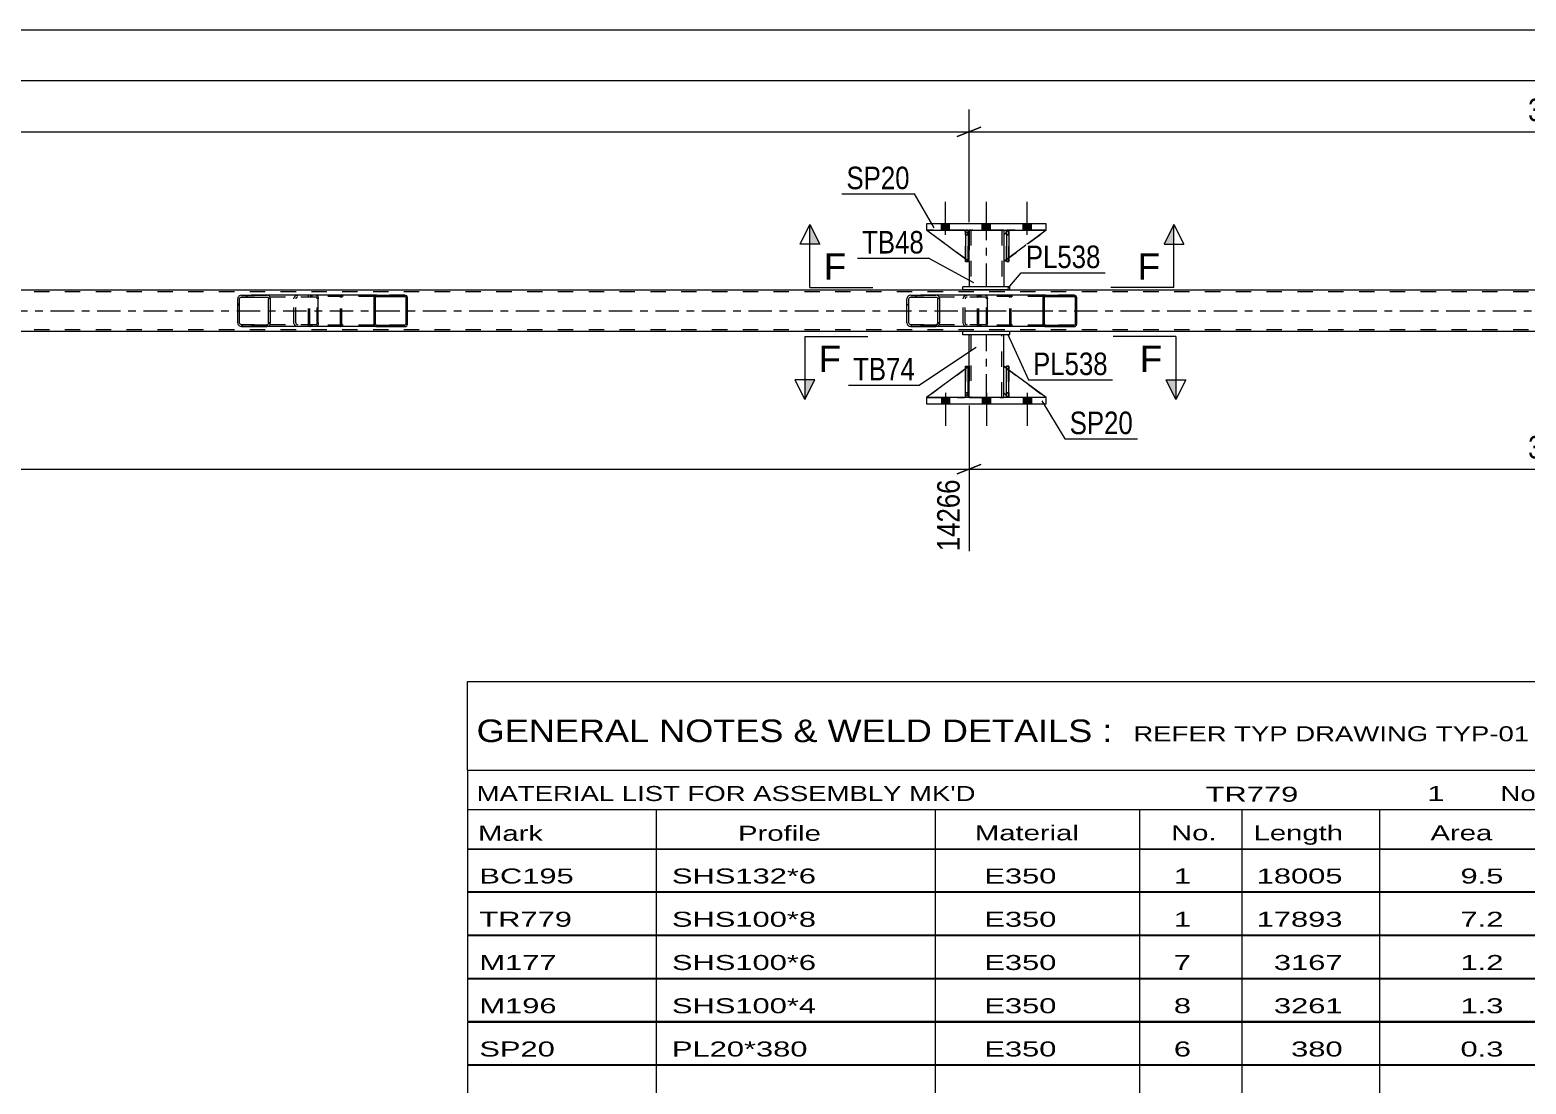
# Model space of a CAD drawing. Header units: millimetres. Extents: x -89 to 752, y -437 to 157.
# Drawn here: x 371.4 to 561.8, y -303.1 to -169 of the extents above; entities that cross this region are included whole.
import ezdxf

# ---------------------------------------------------------------- set-up
doc = ezdxf.new("R2010")
doc.units = ezdxf.units.MM
doc.linetypes.add('DXK_LINE_DOT2', pattern=[3.9198, 1.9599, -1.9599])
doc.linetypes.add('DXK_LINE_DOT3', pattern=[5.9187, 2.979, -0.9799, 0.9799, -0.9799])
doc.styles.add('Arial', font='ARIAL.TTF', dxfattribs={"height": 0.2})
doc.styles.add('Arial Narrow', font='ARIALN.TTF', dxfattribs={"height": 0.2})

# ---------------------------------------------------------------- blocks, each defined once
blk = doc.blocks.new('Part-318886155-2420 - 2159')
at = {"color": 2, "linetype": 'Continuous'}
for p, q in [((640.46, -202.08), (-28.42, -202.08)), ((490.1, -207.36), (240.7, -207.36)), ((640.46, -207.36), (496.1, -207.36))]:
    blk.add_line(p, q, dxfattribs=at)
at = {"color": 7, "linetype": 'DXK_LINE_DOT2'}
for p, q in [((640.46, -202.32), (-28.42, -202.32)), ((640.46, -207.12), (-28.42, -207.12)), ((496.1, -207.36), (490.1, -207.36))]:
    blk.add_line(p, q, dxfattribs=at)
at = {"color": 7, "linetype": 'DXK_LINE_DOT3'}
blk.add_line((-28.42, -204.72), (640.46, -204.72), dxfattribs=at)
blk = doc.blocks.new('Part-318886155-2414 - 2159')
at = {"color": 7, "linetype": 'DXK_LINE_DOT2'}
for p, q in [((495.65, -195.06), (495.65, -194.46)), ((495.65, -194.46), (495.65, -194.46)), ((495.65, -194.46), (495.65, -198.46)), ((495.97, -194.46), (495.65, -194.46)), ((495.65, -198.46), (495.65, -195.06)), ((495.65, -195.06), (495.97, -195.06)), ((495.97, -195.06), (495.97, -194.46)), ((495.97, -198.46), (495.97, -194.46)), ((495.97, -195.06), (495.97, -198.46)), ((495.65, -198.46), (495.97, -198.46))]:
    blk.add_line(p, q, dxfattribs=at)
blk = doc.blocks.new('Part-318886155-2408 - 2159')
at = {"color": 2, "linetype": 'Continuous'}
for p, q in [((496.1, -207.36), (490.1, -207.36)), ((490.1, -207.76), (490.1, -207.36)), ((496.1, -207.76), (496.1, -207.36)), ((496.1, -207.76), (490.1, -207.76))]:
    blk.add_line(p, q, dxfattribs=at)
blk = doc.blocks.new('Part-318886155-2379 - 2159')
at = {"linetype": 'Continuous'}
h = blk.add_hatch(dxfattribs=at)
h.set_pattern_fill('', scale=0.7, style=0, pattern_type=0)
h.set_pattern_definition([(45, (419.4276, -202.9189), (-1.57154, 1.57154), [])])
h.paths.add_polyline_path([(419.45, -203.04), (419.43, -202.92), (419.35, -202.82), (419.24, -202.75), (419.11, -202.72), (415.54, -202.72), (415.41, -202.75), (415.3, -202.82), (415.22, -202.92), (415.2, -203.04), (415.2, -206.4), (415.22, -206.52), (415.3, -206.63), (415.41, -206.7), (415.54, -206.72), (419.11, -206.72), (419.24, -206.7), (419.35, -206.63), (419.43, -206.52), (419.45, -206.4)])
h.paths.add_polyline_path([(419.27, -206.46), (419.23, -206.51), (419.18, -206.55), (419.11, -206.56), (415.54, -206.56), (415.47, -206.55), (415.42, -206.51), (415.38, -206.46), (415.37, -206.4), (415.37, -203.04), (415.38, -202.98), (415.42, -202.93), (415.47, -202.89), (415.54, -202.88), (419.11, -202.88), (419.18, -202.89), (419.23, -202.93), (419.27, -202.98), (419.28, -203.04), (419.28, -206.4)])
at = {"color": 7, "linetype": 'DXK_LINE_DOT2'}
for p, q in [((406.85, -203.04), (406.87, -202.92)), ((406.85, -206.4), (406.85, -203.04)), ((407.03, -202.98), (407.02, -203.04)), ((407.02, -206.4), (407.02, -203.04)), ((407.07, -202.93), (407.03, -202.98)), ((407.06, -202.75), (407.19, -202.72)), ((407.12, -202.89), (407.07, -202.93)), ((407.19, -202.88), (407.12, -202.89)), ((407.84, -202.72), (407.19, -202.72)), ((419.11, -202.88), (407.19, -202.88)), ((410.76, -202.72), (410.89, -202.75)), ((410.83, -202.89), (410.76, -202.88)), ((410.88, -202.93), (410.83, -202.89)), ((410.92, -202.98), (410.88, -202.93)), ((410.93, -203.04), (410.92, -202.98)), ((410.93, -206.4), (410.93, -203.04)), ((411.08, -202.92), (411.1, -203.04)), ((411.1, -206.4), (411.1, -203.04)), ((419.11, -202.72), (415.54, -202.72)), ((406.87, -206.52), (406.85, -206.4)), ((407.02, -206.4), (407.03, -206.46)), ((407.03, -206.46), (407.07, -206.51)), ((407.19, -206.72), (407.06, -206.7)), ((407.07, -206.51), (407.12, -206.55)), ((407.12, -206.55), (407.19, -206.56)), ((419.11, -206.56), (407.19, -206.56)), ((407.84, -206.72), (407.19, -206.72)), ((410.76, -206.56), (410.83, -206.55)), ((410.89, -206.7), (410.76, -206.72)), ((410.83, -206.55), (410.88, -206.51)), ((410.88, -206.51), (410.92, -206.46)), ((410.92, -206.46), (410.93, -206.4)), ((411.1, -206.4), (411.08, -206.52)), ((415.54, -206.72), (419.11, -206.72))]:
    blk.add_line(p, q, dxfattribs=at)
at = {"color": 2, "linetype": 'Continuous'}
for p, q in [((415.54, -202.72), (407.84, -202.72)), ((415.22, -202.92), (415.2, -203.04)), ((415.2, -206.4), (415.2, -203.04)), ((415.37, -203.04), (415.38, -202.98)), ((415.37, -206.4), (415.37, -203.04)), ((415.38, -202.98), (415.42, -202.93)), ((415.54, -202.72), (415.41, -202.75)), ((415.42, -202.93), (415.47, -202.89)), ((415.47, -202.89), (415.54, -202.88)), ((415.54, -202.72), (419.11, -202.72)), ((415.54, -202.88), (419.11, -202.88)), ((419.24, -202.75), (419.11, -202.72)), ((419.11, -202.88), (419.18, -202.89)), ((419.18, -202.89), (419.23, -202.93)), ((419.23, -202.93), (419.27, -202.98)), ((419.27, -202.98), (419.28, -203.04)), ((419.28, -206.4), (419.28, -203.04)), ((419.45, -203.04), (419.43, -202.92)), ((419.45, -206.4), (419.45, -203.04)), ((415.54, -206.72), (407.84, -206.72)), ((415.2, -206.4), (415.22, -206.52)), ((415.38, -206.46), (415.37, -206.4)), ((415.42, -206.51), (415.38, -206.46)), ((415.41, -206.7), (415.54, -206.72)), ((415.47, -206.55), (415.42, -206.51)), ((415.54, -206.56), (415.47, -206.55)), ((415.54, -206.56), (419.11, -206.56)), ((415.54, -206.72), (419.11, -206.72)), ((419.18, -206.55), (419.11, -206.56)), ((419.11, -206.72), (419.24, -206.7)), ((419.23, -206.51), (419.18, -206.55)), ((419.27, -206.46), (419.23, -206.51)), ((419.28, -206.4), (419.27, -206.46)), ((419.43, -206.52), (419.45, -206.4))]:
    blk.add_line(p, q, dxfattribs=at)
at = {"color": 7, "linetype": 'DXK_LINE_DOT2'}
for centre, start, end in [((410.78, -203.06), 24.32, 69.2417), ((407.17, -206.39), 204.32, 249.2417), ((410.78, -206.39), 290.7583, 335.68)]:
    blk.add_arc(centre, 0.331, start, end, dxfattribs=at)
at = {"color": 2, "linetype": 'Continuous'}
for centre, start, end in [((415.52, -203.06), 110.7583, 155.68), ((419.13, -203.06), 24.32, 69.2417), ((415.52, -206.39), 204.32, 249.2417), ((419.13, -206.39), 290.7583, 335.68)]:
    blk.add_arc(centre, 0.331, start, end, dxfattribs=at)
blk = doc.blocks.new('Part-318886155-2345 - 2159')
at = {"color": 2, "linetype": 'Continuous'}
for p, q in [((490.9, -194.46), (490.9, -195.06)), ((495.3, -194.46), (495.3, -195.06)), ((490.9, -198.46), (490.9, -201.66)), ((495.3, -198.46), (495.3, -201.66))]:
    blk.add_line(p, q, dxfattribs=at)
at = {"color": 7, "linetype": 'DXK_LINE_DOT2'}
for p, q in [((495.3, -194.46), (490.9, -194.46)), ((490.9, -195.06), (490.9, -198.46)), ((491.14, -194.46), (491.14, -201.66)), ((495.06, -194.46), (495.06, -201.66)), ((495.3, -195.06), (495.3, -198.46)), ((495.3, -201.66), (490.9, -201.66))]:
    blk.add_line(p, q, dxfattribs=at)
at = {"color": 7, "linetype": 'DXK_LINE_DOT3'}
blk.add_line((493.1, -201.66), (493.1, -194.46), dxfattribs=at)
blk = doc.blocks.new('Part-318886155-2377 - 2159')
at = {"linetype": 'Continuous'}
h = blk.add_hatch(dxfattribs=at)
h.set_pattern_fill('', scale=0.7, style=0, pattern_type=0)
h.set_pattern_definition([(45, (504.5618, -202.9189), (-1.57154, 1.57154), [])])
h.paths.add_polyline_path([(504.59, -203.04), (504.56, -202.92), (504.49, -202.82), (504.38, -202.75), (504.25, -202.72), (500.67, -202.72), (500.54, -202.75), (500.43, -202.82), (500.36, -202.92), (500.33, -203.04), (500.33, -206.4), (500.36, -206.52), (500.43, -206.63), (500.54, -206.7), (500.67, -206.72), (504.25, -206.72), (504.38, -206.7), (504.49, -206.63), (504.56, -206.52), (504.59, -206.4)])
h.paths.add_polyline_path([(504.4, -206.46), (504.37, -206.51), (504.31, -206.55), (504.25, -206.56), (500.67, -206.56), (500.61, -206.55), (500.55, -206.51), (500.51, -206.46), (500.5, -206.4), (500.5, -203.04), (500.51, -202.98), (500.55, -202.93), (500.61, -202.89), (500.67, -202.88), (504.25, -202.88), (504.31, -202.89), (504.37, -202.93), (504.4, -202.98), (504.42, -203.04), (504.42, -206.4)])
at = {"color": 7, "linetype": 'DXK_LINE_DOT2'}
for p, q in [((491.98, -203.04), (492.01, -202.92)), ((491.98, -206.4), (491.98, -203.04)), ((492.16, -202.98), (492.15, -203.04)), ((492.15, -206.4), (492.15, -203.04)), ((492.2, -202.93), (492.16, -202.98)), ((492.19, -202.75), (492.32, -202.72)), ((492.26, -202.89), (492.2, -202.93)), ((492.32, -202.88), (492.26, -202.89)), ((492.97, -202.72), (492.32, -202.72)), ((504.25, -202.88), (492.32, -202.88)), ((495.9, -202.72), (496.03, -202.75)), ((495.96, -202.89), (495.9, -202.88)), ((496.02, -202.93), (495.96, -202.89)), ((496.06, -202.98), (496.02, -202.93)), ((496.07, -203.04), (496.06, -202.98)), ((496.07, -206.4), (496.07, -203.04)), ((496.21, -202.92), (496.24, -203.04)), ((496.24, -206.4), (496.24, -203.04)), ((504.25, -202.72), (500.67, -202.72)), ((492.01, -206.52), (491.98, -206.4)), ((492.15, -206.4), (492.16, -206.46)), ((492.16, -206.46), (492.2, -206.51)), ((492.32, -206.72), (492.19, -206.7)), ((492.2, -206.51), (492.26, -206.55)), ((492.26, -206.55), (492.32, -206.56)), ((504.25, -206.56), (492.32, -206.56)), ((492.97, -206.72), (492.32, -206.72)), ((495.9, -206.56), (495.96, -206.55)), ((496.03, -206.7), (495.9, -206.72)), ((495.96, -206.55), (496.02, -206.51)), ((496.02, -206.51), (496.06, -206.46)), ((496.06, -206.46), (496.07, -206.4)), ((496.24, -206.4), (496.21, -206.52)), ((504.25, -206.72), (500.67, -206.72))]:
    blk.add_line(p, q, dxfattribs=at)
at = {"color": 2, "linetype": 'Continuous'}
for p, q in [((500.67, -202.72), (492.97, -202.72)), ((500.36, -202.92), (500.33, -203.04)), ((500.33, -206.4), (500.33, -203.04)), ((500.5, -203.04), (500.51, -202.98)), ((500.5, -206.4), (500.5, -203.04)), ((500.51, -202.98), (500.55, -202.93)), ((500.67, -202.72), (500.54, -202.75)), ((500.55, -202.93), (500.61, -202.89)), ((500.61, -202.89), (500.67, -202.88)), ((500.67, -202.72), (504.25, -202.72)), ((500.67, -202.88), (504.25, -202.88)), ((504.38, -202.75), (504.25, -202.72)), ((504.25, -202.88), (504.31, -202.89)), ((504.31, -202.89), (504.37, -202.93)), ((504.37, -202.93), (504.4, -202.98)), ((504.4, -202.98), (504.42, -203.04)), ((504.42, -206.4), (504.42, -203.04)), ((504.59, -203.04), (504.56, -202.92)), ((504.59, -206.4), (504.59, -203.04)), ((500.67, -206.72), (492.97, -206.72)), ((500.33, -206.4), (500.36, -206.52)), ((500.51, -206.46), (500.5, -206.4)), ((500.55, -206.51), (500.51, -206.46)), ((500.54, -206.7), (500.67, -206.72)), ((500.61, -206.55), (500.55, -206.51)), ((500.67, -206.56), (500.61, -206.55)), ((500.67, -206.56), (504.25, -206.56)), ((500.67, -206.72), (504.25, -206.72)), ((504.31, -206.55), (504.25, -206.56)), ((504.25, -206.72), (504.38, -206.7)), ((504.37, -206.51), (504.31, -206.55)), ((504.4, -206.46), (504.37, -206.51)), ((504.42, -206.4), (504.4, -206.46)), ((504.56, -206.52), (504.59, -206.4))]:
    blk.add_line(p, q, dxfattribs=at)
at = {"color": 7, "linetype": 'DXK_LINE_DOT3'}
blk.add_line((490.69, -204.72), (502.46, -204.72), dxfattribs=at)
at = {"color": 7, "linetype": 'DXK_LINE_DOT2'}
for centre, start, end in [((492.31, -203.06), 110.7583, 155.68), ((495.91, -203.06), 24.32, 69.2417), ((492.31, -206.39), 204.32, 249.2417), ((495.91, -206.39), 290.7583, 335.68)]:
    blk.add_arc(centre, 0.331, start, end, dxfattribs=at)
at = {"color": 2, "linetype": 'Continuous'}
for centre, start, end in [((500.66, -203.06), 110.7583, 155.68), ((504.26, -203.06), 24.32, 69.2417), ((500.66, -206.39), 204.32, 249.2417), ((504.26, -206.39), 290.7583, 335.68)]:
    blk.add_arc(centre, 0.331, start, end, dxfattribs=at)
blk = doc.blocks.new('Part-318886155-2378 - 2159')
at = {"linetype": 'Continuous'}
h = blk.add_hatch(dxfattribs=at)
h.set_pattern_fill('', scale=0.7, style=0, pattern_type=0)
h.set_pattern_definition([(45, (487.1377, -203.0176), (-1.57154, 1.57154), [])])
h.paths.add_polyline_path([(487.18, -203.2), (487.14, -203.02), (487.03, -202.86), (486.87, -202.76), (486.67, -202.72), (483.49, -202.72), (483.3, -202.76), (483.13, -202.86), (483.02, -203.02), (482.99, -203.2), (482.99, -206.24), (483.02, -206.43), (483.13, -206.58), (483.3, -206.68), (483.49, -206.72), (486.67, -206.72), (486.87, -206.68), (487.03, -206.58), (487.14, -206.43), (487.18, -206.24)])
h.paths.add_polyline_path([(486.91, -206.33), (486.85, -206.41), (486.77, -206.46), (486.67, -206.48), (483.49, -206.48), (483.39, -206.46), (483.31, -206.41), (483.26, -206.33), (483.24, -206.24), (483.24, -203.2), (483.26, -203.11), (483.31, -203.03), (483.39, -202.98), (483.49, -202.96), (486.67, -202.96), (486.77, -202.98), (486.85, -203.03), (486.91, -203.11), (486.92, -203.2), (486.92, -206.24)])
at = {"color": 2, "linetype": 'Continuous'}
for p, q in [((483.02, -203.02), (482.99, -203.2)), ((482.99, -206.24), (482.99, -203.2)), ((483.24, -203.2), (483.26, -203.11)), ((483.24, -206.24), (483.24, -203.2)), ((483.26, -203.11), (483.31, -203.03)), ((483.49, -202.72), (483.3, -202.76)), ((483.31, -203.03), (483.39, -202.98)), ((483.39, -202.98), (483.49, -202.96)), ((483.49, -202.72), (486.67, -202.72)), ((483.49, -202.96), (486.67, -202.96)), ((492.97, -202.72), (486.67, -202.72)), ((486.87, -202.76), (486.67, -202.72)), ((486.67, -202.96), (486.77, -202.98)), ((486.77, -202.98), (486.85, -203.03)), ((486.85, -203.03), (486.91, -203.11)), ((486.91, -203.11), (486.92, -203.2)), ((486.92, -206.24), (486.92, -203.2)), ((487.18, -203.2), (487.14, -203.02)), ((487.18, -206.24), (487.18, -203.2)), ((492.97, -202.72), (493.08, -202.76)), ((493.08, -202.76), (493.17, -202.86)), ((493.17, -202.86), (493.22, -203.02)), ((493.22, -203.02), (493.24, -203.2)), ((493.24, -206.24), (493.24, -203.2)), ((482.99, -206.24), (483.02, -206.43)), ((483.26, -206.33), (483.24, -206.24)), ((483.31, -206.41), (483.26, -206.33)), ((483.3, -206.68), (483.49, -206.72)), ((483.39, -206.46), (483.31, -206.41)), ((483.49, -206.48), (483.39, -206.46)), ((483.49, -206.48), (486.67, -206.48)), ((483.49, -206.72), (486.67, -206.72)), ((486.77, -206.46), (486.67, -206.48)), ((486.67, -206.72), (486.87, -206.68)), ((492.97, -206.72), (486.67, -206.72)), ((486.85, -206.41), (486.77, -206.46)), ((486.91, -206.33), (486.85, -206.41)), ((486.92, -206.24), (486.91, -206.33)), ((487.14, -206.43), (487.18, -206.24)), ((493.08, -206.68), (492.97, -206.72)), ((493.17, -206.58), (493.08, -206.68)), ((493.22, -206.43), (493.17, -206.58)), ((493.24, -206.24), (493.22, -206.43))]:
    blk.add_line(p, q, dxfattribs=at)
at = {"color": 7, "linetype": 'DXK_LINE_DOT2'}
for p, q in [((486.67, -202.72), (483.49, -202.72)), ((492.97, -202.96), (483.49, -202.96)), ((490.14, -203.2), (490.17, -203.02)), ((490.14, -206.24), (490.14, -203.2)), ((490.41, -203.11), (490.39, -203.2)), ((490.39, -206.24), (490.39, -203.2)), ((490.46, -203.03), (490.41, -203.11)), ((490.45, -202.76), (490.64, -202.72)), ((490.54, -202.98), (490.46, -203.03)), ((490.64, -202.96), (490.54, -202.98)), ((491.98, -202.96), (491.98, -202.72)), ((493.03, -202.98), (492.97, -202.96)), ((493.07, -203.03), (493.03, -202.98)), ((493.1, -203.11), (493.07, -203.03)), ((493.11, -203.2), (493.1, -203.11)), ((493.11, -206.24), (493.11, -203.2)), ((492.97, -206.48), (483.49, -206.48)), ((486.67, -206.72), (483.49, -206.72)), ((490.17, -206.43), (490.14, -206.24)), ((490.39, -206.24), (490.41, -206.33)), ((490.41, -206.33), (490.46, -206.41)), ((490.64, -206.72), (490.45, -206.68)), ((490.46, -206.41), (490.48, -206.43)), ((490.48, -206.43), (490.54, -206.46)), ((490.54, -206.46), (490.64, -206.48)), ((491.98, -206.72), (491.98, -206.48)), ((492.97, -206.48), (493.03, -206.46)), ((493.03, -206.46), (493.07, -206.41)), ((493.07, -206.41), (493.1, -206.33)), ((493.1, -206.33), (493.11, -206.24))]:
    blk.add_line(p, q, dxfattribs=at)
at = {"color": 2, "linetype": 'Continuous'}
for centre, start, end in [((483.47, -203.22), 111.1941, 156.1506), ((486.69, -203.22), 23.8494, 68.8059), ((483.47, -206.23), 203.8494, 248.8059), ((486.69, -206.23), 291.1941, 336.1506)]:
    blk.add_arc(centre, 0.492, start, end, dxfattribs=at)
at = {"color": 7, "linetype": 'DXK_LINE_DOT2'}
for centre, start, end in [((490.62, -203.22), 111.1941, 156.1506), ((490.62, -206.23), 203.8494, 248.8059)]:
    blk.add_arc(centre, 0.492, start, end, dxfattribs=at)
blk = doc.blocks.new('Part-318886155-2398 - 2159')
at = {"color": 2, "linetype": 'Continuous'}
for p, q in [((495.3, -215.16), (495.3, -211.76)), ((495.65, -212.02), (495.3, -211.76)), ((500.7, -215.76), (495.97, -212.26)), ((495.65, -215.52), (495.3, -215.16))]:
    blk.add_line(p, q, dxfattribs=at)
at = {"color": 7, "linetype": 'DXK_LINE_DOT2'}
for p, q in [((495.97, -212.26), (495.65, -212.02)), ((495.9, -215.76), (495.65, -215.52)), ((500.7, -215.76), (495.9, -215.76)), ((500.7, -215.76), (500.7, -215.76)), ((500.7, -215.76), (500.7, -215.76))]:
    blk.add_line(p, q, dxfattribs=at)
blk = doc.blocks.new('Part-318886155-2403 - 2159')
at = {"color": 2, "linetype": 'Continuous'}
for p, q in [((496.1, -201.66), (490.1, -201.66)), ((490.1, -202.06), (490.1, -201.66)), ((496.1, -202.06), (496.1, -201.66)), ((496.1, -202.06), (490.1, -202.06))]:
    blk.add_line(p, q, dxfattribs=at)
blk = doc.blocks.new('Part-318886155-2413 - 2159')
at = {"color": 2, "linetype": 'Continuous'}
for p, q in [((490.9, -211.76), (490.9, -207.76)), ((495.3, -211.76), (495.3, -207.76)), ((490.9, -215.76), (490.9, -215.16)), ((495.3, -215.76), (495.3, -215.16))]:
    blk.add_line(p, q, dxfattribs=at)
at = {"color": 7, "linetype": 'DXK_LINE_DOT2'}
for p, q in [((495.3, -207.76), (490.9, -207.76)), ((491.14, -207.76), (491.14, -215.76)), ((495.06, -215.76), (495.06, -207.76)), ((490.9, -215.16), (490.9, -211.76)), ((495.3, -215.16), (495.3, -211.76)), ((490.9, -215.76), (495.3, -215.76))]:
    blk.add_line(p, q, dxfattribs=at)
at = {"color": 7, "linetype": 'DXK_LINE_DOT3'}
blk.add_line((493.1, -215.76), (493.1, -207.76), dxfattribs=at)
blk = doc.blocks.new('Part-318886155-2415 - 2159')
at = {"color": 7, "linetype": 'DXK_LINE_DOT2'}
for p, q in [((490.45, -195.06), (490.45, -194.46)), ((490.45, -194.46), (490.45, -194.46)), ((490.45, -194.46), (490.45, -198.46)), ((490.77, -194.46), (490.45, -194.46)), ((490.45, -198.46), (490.45, -195.06)), ((490.45, -195.06), (490.77, -195.06)), ((490.77, -195.06), (490.77, -194.46)), ((490.77, -198.46), (490.77, -194.46)), ((490.77, -195.06), (490.77, -198.46)), ((490.45, -198.46), (490.77, -198.46))]:
    blk.add_line(p, q, dxfattribs=at)
blk = doc.blocks.new('Part-318886155-2421 - 2159')
at = {"color": 7, "linetype": 'DXK_LINE_DOT2'}
for p, q in [((490.45, -211.76), (490.77, -211.76)), ((490.45, -215.16), (490.45, -211.76)), ((490.45, -211.76), (490.45, -215.76)), ((490.77, -211.76), (490.77, -215.16)), ((490.77, -215.76), (490.77, -211.86)), ((490.77, -215.16), (490.45, -215.16)), ((490.45, -215.76), (490.45, -215.16)), ((490.77, -215.76), (490.45, -215.76)), ((490.77, -215.16), (490.77, -215.76)), ((490.77, -215.76), (490.77, -215.76))]:
    blk.add_line(p, q, dxfattribs=at)
blk = doc.blocks.new('Part-318886155-2422 - 2159')
at = {"color": 2, "linetype": 'Continuous'}
for p, q in [((495.65, -215.76), (495.65, -211.76)), ((495.65, -211.76), (495.97, -211.76)), ((495.97, -215.76), (495.97, -211.76)), ((495.65, -215.76), (495.65, -215.76)), ((495.97, -215.76), (495.65, -215.76))]:
    blk.add_line(p, q, dxfattribs=at)
at = {"color": 7, "linetype": 'DXK_LINE_DOT2'}
for p, q in [((495.65, -211.76), (495.65, -215.16)), ((495.97, -215.16), (495.97, -211.76)), ((495.65, -215.16), (495.65, -215.76)), ((495.65, -215.16), (495.97, -215.16)), ((495.97, -215.76), (495.97, -215.16)), ((495.97, -215.76), (495.97, -215.76))]:
    blk.add_line(p, q, dxfattribs=at)
blk = doc.blocks.new('Part-318886155-2423 - 2159')
at = {"color": 2, "linetype": 'Continuous'}
for p, q in [((490.45, -215.76), (490.45, -211.76)), ((490.45, -211.76), (490.77, -211.76)), ((490.77, -215.76), (490.77, -211.76)), ((490.45, -215.76), (490.45, -215.76)), ((490.77, -215.76), (490.45, -215.76))]:
    blk.add_line(p, q, dxfattribs=at)
at = {"color": 7, "linetype": 'DXK_LINE_DOT2'}
for p, q in [((490.45, -211.76), (490.45, -215.16)), ((490.77, -215.16), (490.77, -211.76)), ((490.45, -215.16), (490.45, -215.76)), ((490.45, -215.16), (490.77, -215.16)), ((490.77, -215.76), (490.77, -215.16)), ((490.77, -215.76), (490.77, -215.76))]:
    blk.add_line(p, q, dxfattribs=at)
blk = doc.blocks.new('Part-318886155-2426 - 2159')
at = {"color": 2, "linetype": 'Continuous'}
for p, q in [((490.45, -212.09), (485.5, -215.76)), ((490.9, -211.76), (490.77, -211.85)), ((490.9, -215.16), (490.9, -211.76)), ((490.45, -215.61), (490.3, -215.76)), ((490.9, -215.16), (490.77, -215.29)), ((490.9, -215.16), (490.9, -215.16))]:
    blk.add_line(p, q, dxfattribs=at)
at = {"color": 7, "linetype": 'DXK_LINE_DOT2'}
for p, q in [((490.77, -211.85), (490.45, -212.09)), ((490.9, -215.16), (490.9, -211.76)), ((485.5, -215.76), (490.3, -215.76)), ((490.9, -215.16), (490.3, -215.76)), ((490.77, -215.29), (490.45, -215.61))]:
    blk.add_line(p, q, dxfattribs=at)
blk = doc.blocks.new('Part-318886155-2429 - 2159')
at = {"color": 7, "linetype": 'DXK_LINE_DOT2'}
for p, q in [((490.9, -211.76), (485.5, -215.76)), ((490.9, -215.16), (490.9, -211.76)), ((490.9, -211.76), (490.9, -215.16)), ((485.5, -215.76), (490.3, -215.76)), ((490.3, -215.76), (490.9, -215.16)), ((490.9, -215.16), (490.3, -215.76)), ((490.9, -215.16), (490.9, -215.16))]:
    blk.add_line(p, q, dxfattribs=at)
blk = doc.blocks.new('Part-318886155-2430 - 2159')
at = {"color": 7, "linetype": 'DXK_LINE_DOT2'}
for p, q in [((495.97, -211.76), (495.65, -211.76)), ((495.65, -215.16), (495.65, -211.76)), ((495.65, -211.76), (495.65, -215.76)), ((495.97, -211.76), (495.97, -215.16)), ((495.97, -215.76), (495.97, -211.76)), ((495.97, -215.16), (495.65, -215.16)), ((495.65, -215.76), (495.65, -215.16)), ((495.97, -215.76), (495.65, -215.76)), ((495.97, -215.16), (495.97, -215.76)), ((495.97, -215.76), (495.97, -215.76))]:
    blk.add_line(p, q, dxfattribs=at)
blk = doc.blocks.new('Part-318886155-2462 - 2159')
at = {"color": 2, "linetype": 'Continuous'}
for p, q in [((495.97, -194.46), (495.65, -194.46)), ((495.65, -194.46), (495.65, -198.46)), ((495.97, -194.46), (495.97, -194.46)), ((495.97, -194.46), (495.97, -198.46)), ((495.97, -198.46), (495.65, -198.46))]:
    blk.add_line(p, q, dxfattribs=at)
at = {"color": 7, "linetype": 'DXK_LINE_DOT2'}
for p, q in [((495.65, -195.06), (495.65, -194.46)), ((495.97, -195.06), (495.65, -195.06)), ((495.65, -195.06), (495.65, -198.46)), ((495.97, -195.06), (495.97, -194.46)), ((495.97, -194.46), (495.97, -194.46)), ((495.97, -198.46), (495.97, -195.06))]:
    blk.add_line(p, q, dxfattribs=at)
blk = doc.blocks.new('Part-318886155-2463 - 2159')
at = {"color": 2, "linetype": 'Continuous'}
for p, q in [((490.77, -194.46), (490.45, -194.46)), ((490.45, -194.46), (490.45, -198.46)), ((490.77, -194.46), (490.77, -194.46)), ((490.77, -194.46), (490.77, -198.46)), ((490.77, -198.46), (490.45, -198.46))]:
    blk.add_line(p, q, dxfattribs=at)
at = {"color": 7, "linetype": 'DXK_LINE_DOT2'}
for p, q in [((490.45, -195.06), (490.45, -194.46)), ((490.77, -195.06), (490.45, -195.06)), ((490.45, -195.06), (490.45, -198.46)), ((490.77, -195.06), (490.77, -194.46)), ((490.77, -194.46), (490.77, -194.46)), ((490.77, -198.46), (490.77, -195.06))]:
    blk.add_line(p, q, dxfattribs=at)
blk = doc.blocks.new('Part-318886155-2466 - 2159')
at = {"color": 2, "linetype": 'Continuous'}
for p, q in [((490.45, -198.13), (485.5, -194.46)), ((490.45, -194.61), (490.3, -194.46)), ((490.9, -195.06), (490.77, -194.93)), ((490.9, -195.06), (490.9, -195.06)), ((490.9, -198.46), (490.9, -195.06)), ((490.77, -198.37), (490.9, -198.46)), ((490.9, -198.46), (490.9, -198.46))]:
    blk.add_line(p, q, dxfattribs=at)
at = {"color": 7, "linetype": 'DXK_LINE_DOT2'}
for p, q in [((490.3, -194.46), (485.5, -194.46)), ((490.3, -194.46), (490.9, -195.06)), ((490.77, -194.93), (490.45, -194.61)), ((490.9, -195.06), (490.9, -198.46)), ((490.77, -198.37), (490.45, -198.13))]:
    blk.add_line(p, q, dxfattribs=at)
blk = doc.blocks.new('Part-318886155-2469 - 2159')
at = {"color": 7, "linetype": 'DXK_LINE_DOT2'}
for p, q in [((490.9, -198.46), (485.5, -194.46)), ((485.5, -194.46), (490.3, -194.46)), ((490.3, -194.46), (490.9, -195.06)), ((490.9, -195.06), (490.3, -194.46)), ((490.9, -195.06), (490.9, -198.46)), ((490.9, -195.06), (490.9, -195.06)), ((490.9, -195.06), (490.9, -198.46))]:
    blk.add_line(p, q, dxfattribs=at)
blk = doc.blocks.new('Part-318886155-2472 - 2159')
at = {"color": 2, "linetype": 'Continuous'}
for p, q in [((495.65, -194.71), (495.3, -195.06)), ((495.3, -195.06), (495.3, -198.46)), ((500.7, -194.46), (495.97, -197.96)), ((495.65, -198.2), (495.3, -198.46))]:
    blk.add_line(p, q, dxfattribs=at)
at = {"color": 7, "linetype": 'DXK_LINE_DOT2'}
for p, q in [((495.9, -194.46), (495.65, -194.71)), ((500.7, -194.46), (495.9, -194.46)), ((495.97, -197.96), (495.65, -198.2))]:
    blk.add_line(p, q, dxfattribs=at)
blk = doc.blocks.new('Part-318886155-2475 - 2159')
at = {"color": 7, "linetype": 'DXK_LINE_DOT2'}
for p, q in [((495.9, -194.46), (495.3, -195.06)), ((495.3, -198.46), (500.7, -194.46)), ((495.3, -195.06), (495.3, -198.46)), ((500.7, -194.46), (495.9, -194.46))]:
    blk.add_line(p, q, dxfattribs=at)
blk = doc.blocks.new('Bolt-318886155-2505 - 2159')
at = {"linetype": 'Continuous'}
for points in [[(488.42, -215.76), (487.38, -215.76), (487.38, -216.56), (488.42, -216.56)], [(488.42, -215.76), (487.38, -215.76), (487.38, -216.56), (488.42, -216.56)], [(488.42, -215.76), (487.38, -215.76), (487.38, -216.56), (488.42, -216.56)], [(493.62, -215.76), (492.58, -215.76), (492.58, -216.56), (493.62, -216.56)], [(493.62, -215.76), (492.58, -215.76), (492.58, -216.56), (493.62, -216.56)], [(498.82, -215.76), (497.78, -215.76), (497.78, -216.56), (498.82, -216.56)], [(498.82, -215.76), (497.78, -215.76), (497.78, -216.56), (498.82, -216.56)], [(498.82, -215.76), (497.78, -215.76), (497.78, -216.56), (498.82, -216.56)]]:
    blk.add_hatch(color=1, dxfattribs=at).paths.add_polyline_path(points)
at = {"color": 1, "linetype": 'Continuous'}
for p, q in [((487.38, -215.76), (487.38, -216.56)), ((487.38, -215.76), (487.38, -216.56)), ((487.38, -215.76), (487.38, -216.56)), ((487.9, -215.16), (487.9, -219.36)), ((487.9, -215.16), (487.9, -219.36)), ((487.9, -215.16), (487.9, -219.36)), ((488.42, -215.76), (488.42, -216.56)), ((488.42, -215.76), (488.42, -216.56)), ((488.42, -215.76), (488.42, -216.56)), ((492.58, -215.76), (492.58, -216.56)), ((492.58, -215.76), (492.58, -216.56)), ((493.1, -215.16), (493.1, -219.36)), ((493.1, -215.16), (493.1, -219.36)), ((493.62, -215.76), (493.62, -216.56)), ((493.62, -215.76), (493.62, -216.56)), ((497.78, -215.76), (497.78, -216.56)), ((497.78, -215.76), (497.78, -216.56)), ((497.78, -215.76), (497.78, -216.56)), ((498.3, -215.16), (498.3, -219.36)), ((498.3, -215.16), (498.3, -219.36)), ((498.3, -215.16), (498.3, -219.36)), ((498.82, -215.76), (498.82, -216.56)), ((498.82, -215.76), (498.82, -216.56)), ((498.82, -215.76), (498.82, -216.56))]:
    blk.add_line(p, q, dxfattribs=at)
blk = doc.blocks.new('Bolt-318886155-2506 - 2159')
at = {"linetype": 'Continuous'}
for points in [[(487.38, -194.46), (488.42, -194.46), (488.42, -193.66), (487.38, -193.66)], [(487.38, -194.46), (488.42, -194.46), (488.42, -193.66), (487.38, -193.66)], [(487.38, -194.46), (488.42, -194.46), (488.42, -193.66), (487.38, -193.66)], [(492.58, -194.46), (493.62, -194.46), (493.62, -193.66), (492.58, -193.66)], [(492.58, -194.46), (493.62, -194.46), (493.62, -193.66), (492.58, -193.66)], [(497.78, -194.46), (498.82, -194.46), (498.82, -193.66), (497.78, -193.66)], [(497.78, -194.46), (498.82, -194.46), (498.82, -193.66), (497.78, -193.66)], [(497.78, -194.46), (498.82, -194.46), (498.82, -193.66), (497.78, -193.66)]]:
    blk.add_hatch(color=1, dxfattribs=at).paths.add_polyline_path(points)
at = {"color": 1, "linetype": 'Continuous'}
for p, q in [((487.9, -195.06), (487.9, -190.86)), ((487.9, -195.06), (487.9, -190.86)), ((487.9, -195.06), (487.9, -190.86)), ((493.1, -195.06), (493.1, -190.86)), ((493.1, -195.06), (493.1, -190.86)), ((498.3, -195.06), (498.3, -190.86)), ((498.3, -195.06), (498.3, -190.86)), ((498.3, -195.06), (498.3, -190.86)), ((487.38, -194.46), (487.38, -193.66)), ((487.38, -194.46), (487.38, -193.66)), ((487.38, -194.46), (487.38, -193.66)), ((488.42, -194.46), (488.42, -193.66)), ((488.42, -194.46), (488.42, -193.66)), ((488.42, -194.46), (488.42, -193.66)), ((492.58, -194.46), (492.58, -193.66)), ((492.58, -194.46), (492.58, -193.66)), ((493.62, -194.46), (493.62, -193.66)), ((493.62, -194.46), (493.62, -193.66)), ((497.78, -194.46), (497.78, -193.66)), ((497.78, -194.46), (497.78, -193.66)), ((497.78, -194.46), (497.78, -193.66)), ((498.82, -194.46), (498.82, -193.66)), ((498.82, -194.46), (498.82, -193.66)), ((498.82, -194.46), (498.82, -193.66))]:
    blk.add_line(p, q, dxfattribs=at)
blk = doc.blocks.new('Part-318886155-2549 - 2159')
at = {"color": 7, "linetype": 'DXK_LINE_DOT2'}
for p, q in [((495.3, -215.16), (495.3, -211.76)), ((495.3, -211.76), (500.7, -215.76)), ((495.9, -215.76), (495.3, -215.16)), ((500.7, -215.76), (495.9, -215.76))]:
    blk.add_line(p, q, dxfattribs=at)
blk = doc.blocks.new('Part-318886155-2554 - 2159')
at = {"color": 2, "linetype": 'Continuous'}
for p, q in [((485.5, -215.76), (485.5, -216.56)), ((500.7, -215.76), (485.5, -215.76)), ((485.5, -216.56), (500.7, -216.56)), ((500.7, -216.56), (500.7, -215.76))]:
    blk.add_line(p, q, dxfattribs=at)
blk = doc.blocks.new('Part-318886155-2559 - 2159')
at = {"color": 2, "linetype": 'Continuous'}
for p, q in [((500.7, -193.66), (485.5, -193.66)), ((485.5, -193.66), (485.5, -194.46)), ((500.7, -194.46), (500.7, -193.66)), ((485.5, -194.46), (500.7, -194.46))]:
    blk.add_line(p, q, dxfattribs=at)
blk = doc.blocks.new('Part-318886155-2560 - 2159')
at = {"linetype": 'Continuous'}
h = blk.add_hatch(dxfattribs=at)
h.set_pattern_fill('', scale=0.7, style=0, pattern_type=0)
h.set_pattern_definition([(45, (402.0035, -203.0176), (-1.57154, 1.57154), [])])
h.paths.add_polyline_path([(402.04, -203.2), (402, -203.02), (401.89, -202.86), (401.73, -202.76), (401.54, -202.72), (398.35, -202.72), (398.16, -202.76), (398, -202.86), (397.89, -203.02), (397.85, -203.2), (397.85, -206.24), (397.89, -206.43), (398, -206.58), (398.16, -206.68), (398.35, -206.72), (401.54, -206.72), (401.73, -206.68), (401.89, -206.58), (402, -206.43), (402.04, -206.24)])
h.paths.add_polyline_path([(401.77, -206.33), (401.72, -206.41), (401.64, -206.46), (401.54, -206.48), (398.35, -206.48), (398.26, -206.46), (398.18, -206.41), (398.12, -206.33), (398.1, -206.24), (398.1, -203.2), (398.12, -203.11), (398.18, -203.03), (398.26, -202.98), (398.35, -202.96), (401.54, -202.96), (401.64, -202.98), (401.72, -203.03), (401.77, -203.11), (401.79, -203.2), (401.79, -206.24)])
at = {"color": 2, "linetype": 'Continuous'}
for p, q in [((397.89, -203.02), (397.85, -203.2)), ((397.85, -206.24), (397.85, -203.2)), ((398.1, -203.2), (398.12, -203.11)), ((398.1, -206.24), (398.1, -203.2)), ((398.12, -203.11), (398.18, -203.03)), ((398.35, -202.72), (398.16, -202.76)), ((398.18, -203.03), (398.26, -202.98)), ((398.26, -202.98), (398.35, -202.96)), ((398.35, -202.72), (401.54, -202.72)), ((398.35, -202.96), (401.54, -202.96)), ((407.84, -202.72), (401.54, -202.72)), ((401.73, -202.76), (401.54, -202.72)), ((401.54, -202.96), (401.64, -202.98)), ((401.64, -202.98), (401.72, -203.03)), ((401.72, -203.03), (401.77, -203.11)), ((401.77, -203.11), (401.79, -203.2)), ((401.79, -206.24), (401.79, -203.2)), ((402.04, -203.2), (402, -203.02)), ((402.04, -206.24), (402.04, -203.2)), ((407.84, -202.72), (407.94, -202.76)), ((407.94, -202.76), (408.03, -202.86)), ((408.03, -202.86), (408.09, -203.02)), ((408.09, -203.02), (408.11, -203.2)), ((408.11, -206.24), (408.11, -203.2)), ((397.85, -206.24), (397.89, -206.43)), ((398.12, -206.33), (398.1, -206.24)), ((398.18, -206.41), (398.12, -206.33)), ((398.16, -206.68), (398.35, -206.72)), ((398.26, -206.46), (398.18, -206.41)), ((398.35, -206.48), (398.26, -206.46)), ((398.35, -206.48), (401.54, -206.48)), ((398.35, -206.72), (401.54, -206.72)), ((401.64, -206.46), (401.54, -206.48)), ((401.54, -206.72), (401.73, -206.68)), ((407.84, -206.72), (401.54, -206.72)), ((401.72, -206.41), (401.64, -206.46)), ((401.77, -206.33), (401.72, -206.41)), ((401.79, -206.24), (401.77, -206.33)), ((402, -206.43), (402.04, -206.24)), ((407.94, -206.68), (407.84, -206.72)), ((408.03, -206.58), (407.94, -206.68)), ((408.09, -206.43), (408.03, -206.58)), ((408.11, -206.24), (408.09, -206.43))]:
    blk.add_line(p, q, dxfattribs=at)
at = {"color": 7, "linetype": 'DXK_LINE_DOT2'}
for p, q in [((401.54, -202.72), (398.35, -202.72)), ((407.84, -202.96), (398.35, -202.96)), ((405, -203.2), (405.04, -203.02)), ((405, -206.24), (405, -203.2)), ((405.27, -203.11), (405.25, -203.2)), ((405.25, -206.24), (405.25, -203.2)), ((405.33, -203.03), (405.27, -203.11)), ((405.31, -202.76), (405.51, -202.72)), ((405.41, -202.98), (405.33, -203.03)), ((405.51, -202.96), (405.41, -202.98)), ((406.85, -202.96), (406.85, -202.72)), ((407.89, -202.98), (407.84, -202.96)), ((407.94, -203.03), (407.89, -202.98)), ((407.96, -203.11), (407.94, -203.03)), ((407.98, -203.2), (407.96, -203.11)), ((407.98, -206.24), (407.98, -203.2)), ((407.84, -206.48), (398.35, -206.48)), ((401.54, -206.72), (398.35, -206.72)), ((405.04, -206.43), (405, -206.24)), ((405.25, -206.24), (405.27, -206.33)), ((405.27, -206.33), (405.33, -206.41)), ((405.51, -206.72), (405.31, -206.68)), ((405.33, -206.41), (405.35, -206.43)), ((405.35, -206.43), (405.41, -206.46)), ((405.41, -206.46), (405.51, -206.48)), ((406.85, -206.72), (406.85, -206.48)), ((407.84, -206.48), (407.89, -206.46)), ((407.89, -206.46), (407.94, -206.41)), ((407.94, -206.41), (407.96, -206.33)), ((407.96, -206.33), (407.98, -206.24))]:
    blk.add_line(p, q, dxfattribs=at)
at = {"color": 2, "linetype": 'Continuous'}
for centre, start, end in [((398.34, -203.22), 111.1941, 156.1506), ((401.55, -203.22), 23.8494, 68.8059), ((398.34, -206.23), 203.8494, 248.8059), ((401.55, -206.23), 291.1941, 336.1506)]:
    blk.add_arc(centre, 0.492, start, end, dxfattribs=at)
at = {"color": 7, "linetype": 'DXK_LINE_DOT2'}
for centre, start, end in [((405.49, -203.22), 111.1941, 156.1506), ((405.49, -206.23), 203.8494, 248.8059)]:
    blk.add_arc(centre, 0.492, start, end, dxfattribs=at)
blk = doc.blocks.new('StraightDimension-318886155-2661 - 2159')
at = {"color": 7, "linetype": 'Continuous'}
for p, q in [((640.46, -208.36), (640.46, -235.29)), ((490.9, -216.76), (490.9, -235.29)), ((492.4, -224.25), (489.4, -225.45)), ((638.96, -225.45), (641.96, -224.25)), ((490.9, -224.85), (640.46, -224.85))]:
    blk.add_line(p, q, dxfattribs=at)
at = {"color": 0}
blk.add_wipeout([(569.93, -224.1), (569.93, -219.9), (561.42, -219.9), (561.42, -224.1)], dxfattribs=at)
at = {"color": 0, "linetype": 'Continuous'}
blk.add_wipeout([(639.86, -225.55), (635.66, -225.55), (635.66, -235.89), (639.86, -235.89)], dxfattribs=at)
at = {"color": 3, "style": 'Arial Narrow'}
blk.add_text('3739', height=2.863, dxfattribs=at).set_placement((562.02, -223.5))
at = {"color": 3, "linetype": 'Continuous', "style": 'Arial Narrow'}
blk.add_text('18005', height=2.863, rotation=90.0002, dxfattribs=at).set_placement((639.26, -235.29))
blk = doc.blocks.new('StraightDimension-318886155-2679 - 2159')
at = {"color": 7, "linetype": 'Continuous'}
blk.add_line((-39.28, -169), (641.1, -169), dxfattribs=at)
blk = doc.blocks.new('StraightDimension-318886155-2635 - 2159')
at = {"color": 7, "linetype": 'Continuous'}
blk.add_line((-38.64, -175.44), (640.46, -175.44), dxfattribs=at)
blk = doc.blocks.new('StraightDimension-318886155-2666 - 2159')
at = {"color": 7, "linetype": 'Continuous'}
for p, q in [((490.9, -216.76), (490.9, -235.29)), ((489.4, -225.45), (492.4, -224.25)), ((235.5, -224.85), (490.9, -224.85))]:
    blk.add_line(p, q, dxfattribs=at)
at = {"color": 0, "linetype": 'Continuous'}
blk.add_wipeout([(490.3, -225.55), (486.1, -225.55), (486.1, -235.89), (490.3, -235.89)], dxfattribs=at)
at = {"color": 3, "linetype": 'Continuous', "style": 'Arial Narrow'}
blk.add_text('14266', height=2.863, rotation=90.0002, dxfattribs=at).set_placement((489.7, -235.29))
blk = doc.blocks.new('StraightDimension-318886155-2695 - 2159')
at = {"color": 7, "linetype": 'Continuous'}
for p, q in [((490.9, -193.46), (490.9, -179.1)), ((640.46, -201.08), (640.46, -179.1)), ((492.4, -181.35), (489.4, -182.55)), ((490.9, -181.95), (640.46, -181.95)), ((638.96, -182.55), (641.96, -181.35))]:
    blk.add_line(p, q, dxfattribs=at)
at = {"color": 0}
blk.add_wipeout([(569.93, -181.2), (569.93, -177), (561.42, -177), (561.42, -181.2)], dxfattribs=at)
at = {"color": 3, "style": 'Arial Narrow'}
blk.add_text('3739', height=2.863, dxfattribs=at).set_placement((562.02, -180.6))
blk = doc.blocks.new('StraightDimension-318886155-2700 - 2159')
at = {"color": 7, "linetype": 'Continuous'}
for p, q in [((490.9, -193.46), (490.9, -179.1)), ((235.5, -181.95), (490.9, -181.95)), ((489.4, -182.55), (492.4, -181.35))]:
    blk.add_line(p, q, dxfattribs=at)
blk = doc.blocks.new('Unknown-318886155-19650')
at = {"color": 7, "linetype": 'Continuous'}
for p, q in [((427.1, -251.87), (587.1, -251.87)), ((427.1, -263.12), (427.1, -251.87)), ((427.1, -263.12), (587.1, -263.12)), ((427.1, -263.12), (427.1, -268.12)), ((427.1, -268.12), (587.1, -268.12)), ((427.1, -268.12), (427.1, -273.12)), ((451.1, -268.12), (451.1, -273.12)), ((486.6, -268.12), (486.6, -273.12)), ((512.6, -268.12), (512.6, -273.12)), ((525.6, -268.12), (525.6, -273.12)), ((543.1, -268.12), (543.1, -273.12)), ((427.1, -273.12), (587.1, -273.12)), ((427.1, -273.17), (427.1, -278.57)), ((427.1, -273.17), (587.1, -273.17)), ((451.1, -273.12), (451.1, -278.62)), ((486.6, -273.12), (486.6, -278.62)), ((512.6, -273.12), (512.6, -278.62)), ((525.6, -273.12), (525.6, -278.62)), ((543.1, -273.12), (543.1, -278.62)), ((427.1, -278.57), (587.1, -278.57)), ((427.1, -278.67), (427.1, -284.07)), ((427.1, -278.67), (587.1, -278.67)), ((451.1, -278.62), (451.1, -284.12)), ((486.6, -278.62), (486.6, -284.12)), ((512.6, -278.62), (512.6, -284.12)), ((525.6, -278.62), (525.6, -284.12)), ((543.1, -278.62), (543.1, -284.12)), ((427.1, -284.07), (587.1, -284.07)), ((427.1, -284.17), (427.1, -289.57)), ((427.1, -284.17), (587.1, -284.17)), ((451.1, -284.12), (451.1, -289.62)), ((486.6, -284.12), (486.6, -289.62)), ((512.6, -284.12), (512.6, -289.62)), ((525.6, -284.12), (525.6, -289.62)), ((543.1, -284.12), (543.1, -289.62)), ((427.1, -289.57), (587.1, -289.57)), ((427.1, -289.67), (427.1, -295.07)), ((427.1, -289.67), (587.1, -289.67)), ((451.1, -289.62), (451.1, -295.12)), ((486.6, -289.62), (486.6, -295.12)), ((512.6, -289.62), (512.6, -295.12)), ((525.6, -289.62), (525.6, -295.12)), ((543.1, -289.62), (543.1, -295.12)), ((427.1, -295.07), (587.1, -295.07)), ((427.1, -295.17), (427.1, -300.57)), ((427.1, -295.17), (587.1, -295.17)), ((451.1, -295.12), (451.1, -300.62)), ((486.6, -295.12), (486.6, -300.62)), ((512.6, -295.12), (512.6, -300.62)), ((525.6, -295.12), (525.6, -300.62)), ((543.1, -295.12), (543.1, -300.62)), ((427.1, -300.57), (587.1, -300.57)), ((427.1, -300.67), (427.1, -306.07)), ((427.1, -300.67), (587.1, -300.67)), ((451.1, -300.62), (451.1, -306.12)), ((486.6, -300.62), (486.6, -306.12)), ((512.6, -300.62), (512.6, -306.12)), ((525.6, -300.62), (525.6, -306.12)), ((543.1, -300.62), (543.1, -306.12))]:
    blk.add_line(p, q, dxfattribs=at)
at = {"color": 7, "style": 'Arial Narrow'}
for s, height, width, p in [('GENERAL NOTES & WELD DETAILS :', 2.8633, 1.4, (428.25, -259.56)), ('REFER TYP DRAWING TYP-01', 1.9089, 1.6, (511.8, -259.46)), ("MATERIAL LIST FOR ASSEMBLY MK'D", 1.9089, 1.6, (428.25, -267.06)), ('TR779', 1.909, 1.794707, (521, -267.15)), ('1', 1.91, 1.794707, (549.18, -267.06)), ('No. Required', 1.9089, 1.6, (558.51, -267.06)), ('Mark', 1.909, 1.7, (428.43, -272.12)), ('Profile', 1.909, 1.7, (461.51, -272.12)), ('Material', 1.909, 1.7, (491.64, -272.06)), ('No.', 1.909, 1.7, (516.6, -272.06)), ('Length', 1.909, 1.7, (527.1, -272.06)), ('Area', 1.909, 1.7, (549.6, -272.06))]:
    blk.add_text(s, height=height, dxfattribs=dict(at, width=width)).set_placement(p)
at = {"color": 7, "linetype": 'Continuous', "style": 'Arial Narrow', "width": 1.794707}
for s, height, p in [('BC195', 1.909, (428.6, -277.55)), ('SHS132*6', 1.909, (453.1, -277.55)), ('E350', 1.909, (492.84, -277.55)), ('1', 1.91, (516.95, -277.55)), ('18005', 1.909, (527.49, -277.55)), ('9.5', 1.909, (553.42, -277.55)), ('TR779', 1.909, (428.6, -283.05)), ('SHS100*8', 1.909, (453.1, -283.05)), ('E350', 1.909, (492.84, -283.05)), ('1', 1.91, (516.95, -283.05)), ('17893', 1.909, (527.49, -283.05)), ('7.2', 1.909, (553.42, -283.05)), ('M177', 1.909, (428.6, -288.55)), ('SHS100*6', 1.909, (453.1, -288.55)), ('E350', 1.909, (492.84, -288.55)), ('7', 1.91, (516.95, -288.55)), ('3167', 1.909, (529.68, -288.55)), ('1.2', 1.909, (553.42, -288.55)), ('M196', 1.909, (428.6, -294.05)), ('SHS100*4', 1.909, (453.1, -294.05)), ('E350', 1.909, (492.84, -294.05)), ('8', 1.91, (516.95, -294.05)), ('3261', 1.909, (529.68, -294.05)), ('1.3', 1.909, (553.42, -294.05)), ('SP20', 1.909, (428.6, -299.55)), ('PL20*380', 1.909, (453.1, -299.55)), ('E350', 1.909, (492.84, -299.55)), ('6', 1.91, (516.95, -299.55)), ('380', 1.909, (531.87, -299.55)), ('0.3', 1.909, (553.42, -299.55))]:
    blk.add_text(s, height=height, dxfattribs=at).set_placement(p)
blk = doc.blocks.new('Mark-318886155-2399 - 2159')
at = {"color": 0}
blk.add_wipeout([(507.63, -199.28), (507.63, -196.28), (498.12, -196.28), (498.12, -199.28)], dxfattribs=at)
blk.add_wipeout([(507.63, -199.28), (507.63, -196.28), (498.12, -196.28), (498.12, -199.28)], dxfattribs=at)
at = {"color": 30, "linetype": 'Continuous'}
for p, q in [((495.82, -201.86), (497.52, -199.88)), ((497.52, -199.88), (508.23, -199.88))]:
    blk.add_line(p, q, dxfattribs=at)
at = {"color": 3, "style": 'Arial Narrow'}
blk.add_text('PL538', height=2.863, dxfattribs=at).set_placement((498.12, -199.28))
blk = doc.blocks.new('Mark-318886155-2404 - 2159')
at = {"color": 0}
blk.add_wipeout([(508.54, -212.89), (508.54, -209.89), (499.04, -209.89), (499.04, -212.89)], dxfattribs=at)
blk.add_wipeout([(508.54, -212.89), (508.54, -209.89), (499.04, -209.89), (499.04, -212.89)], dxfattribs=at)
at = {"color": 30, "linetype": 'Continuous'}
for p, q in [((495.78, -207.63), (498.44, -213.49)), ((498.44, -213.49), (509.14, -213.49))]:
    blk.add_line(p, q, dxfattribs=at)
at = {"color": 3, "style": 'Arial Narrow'}
blk.add_text('PL538', height=2.863, dxfattribs=at).set_placement((499.04, -212.89))
blk = doc.blocks.new('Mark-318886155-2341 - 2159')
at = {"color": 0}
blk.add_wipeout([(485.15, -197.43), (485.15, -194.43), (477.29, -194.43), (477.29, -197.43)], dxfattribs=at)
blk.add_wipeout([(485.15, -197.43), (485.15, -194.43), (477.29, -194.43), (477.29, -197.43)], dxfattribs=at)
at = {"color": 30, "linetype": 'Continuous'}
for p in [(476.69, -198.03), (491.49, -201.17)]:
    blk.add_line(p, (485.75, -198.03), dxfattribs=at)
at = {"color": 3, "style": 'Arial Narrow'}
blk.add_text('TB48', height=2.863, dxfattribs=at).set_placement((477.29, -197.43))
blk = doc.blocks.new('Mark-318886155-2409 - 2159')
at = {"color": 0}
blk.add_wipeout([(484.01, -213.57), (484.01, -210.57), (476.15, -210.57), (476.15, -213.57)], dxfattribs=at)
blk.add_wipeout([(484.01, -213.57), (484.01, -210.57), (476.15, -210.57), (476.15, -213.57)], dxfattribs=at)
at = {"color": 30, "linetype": 'Continuous'}
for p in [(491.79, -209.37), (475.55, -214.17)]:
    blk.add_line(p, (484.61, -214.17), dxfattribs=at)
at = {"color": 3, "style": 'Arial Narrow'}
blk.add_text('TB74', height=2.863, dxfattribs=at).set_placement((476.15, -213.57))
blk = doc.blocks.new('Mark-318886155-2550 - 2159')
at = {"color": 0}
blk.add_wipeout([(511.74, -220.4), (511.74, -217.4), (503.7, -217.4), (503.7, -220.4)], dxfattribs=at)
blk.add_wipeout([(511.74, -220.4), (511.74, -217.4), (503.7, -217.4), (503.7, -220.4)], dxfattribs=at)
at = {"color": 30, "linetype": 'Continuous'}
for p, q in [((500.14, -216.18), (503.1, -221)), ((503.1, -221), (512.34, -221))]:
    blk.add_line(p, q, dxfattribs=at)
at = {"color": 3, "style": 'Arial Narrow'}
blk.add_text('SP20', height=2.863, dxfattribs=at).set_placement((503.7, -220.4))
blk = doc.blocks.new('Mark-318886155-2555 - 2159')
at = {"color": 0}
blk.add_wipeout([(483.34, -189.25), (483.34, -186.25), (475.3, -186.25), (475.3, -189.25)], dxfattribs=at)
blk.add_wipeout([(483.34, -189.25), (483.34, -186.25), (475.3, -186.25), (475.3, -189.25)], dxfattribs=at)
at = {"color": 30, "linetype": 'Continuous'}
for p in [(474.7, -189.85), (486.44, -194.18)]:
    blk.add_line(p, (483.94, -189.85), dxfattribs=at)
at = {"color": 3, "style": 'Arial Narrow'}
blk.add_text('SP20', height=2.863, dxfattribs=at).set_placement((475.3, -189.25))
blk = doc.blocks.new('SectionMark-318886155-2814 - 2159')
at = {"linetype": 'Continuous'}
for points in [[(471.91, -196.24), (470.66, -196.24), (470.66, -193.74)], [(516.95, -196.24), (515.7, -196.24), (516.95, -193.74)]]:
    blk.add_hatch(color=6, dxfattribs=at).paths.add_polyline_path(points)
at = {"color": 6, "linetype": 'Continuous'}
for p, q in [((469.41, -196.24), (470.66, -193.74)), ((470.66, -201.74), (470.66, -193.74)), ((470.66, -193.74), (471.91, -196.24)), ((516.95, -193.74), (515.7, -196.24)), ((516.95, -201.74), (516.95, -193.74)), ((516.95, -193.74), (518.2, -196.24)), ((471.91, -196.24), (469.41, -196.24)), ((515.7, -196.24), (518.2, -196.24)), ((470.66, -201.74), (478.66, -201.74)), ((516.95, -201.74), (508.95, -201.74))]:
    blk.add_line(p, q, dxfattribs=at)
at = {"color": 0, "linetype": 'Continuous'}
for points in [[(475.26, -200.74), (475.26, -197.24), (472.41, -197.24), (472.41, -200.74)], [(515.2, -200.74), (515.2, -197.24), (512.35, -197.24), (512.35, -200.74)]]:
    blk.add_wipeout(points, dxfattribs=at)
at = {"color": 3, "linetype": 'Continuous', "style": 'Arial'}
for p in [(472.41, -200.74), (512.35, -200.74)]:
    blk.add_text('F', height=3.34, dxfattribs=at).set_placement(p)
blk = doc.blocks.new('SectionMark-318886155-2818 - 2159')
at = {"linetype": 'Continuous'}
for points in [[(470.01, -213.5), (471.26, -213.5), (470.01, -216)], [(515.97, -213.5), (517.22, -213.5), (517.22, -216)]]:
    blk.add_hatch(color=6, dxfattribs=at).paths.add_polyline_path(points)
at = {"color": 6, "linetype": 'Continuous'}
for p, q in [((470.01, -208), (478.01, -208)), ((470.01, -208), (470.01, -216)), ((517.22, -208), (509.22, -208)), ((517.22, -208), (517.22, -216)), ((470.01, -216), (468.76, -213.5)), ((471.26, -213.5), (468.76, -213.5)), ((470.01, -216), (471.26, -213.5)), ((515.97, -213.5), (518.47, -213.5)), ((517.22, -216), (515.97, -213.5)), ((518.47, -213.5), (517.22, -216))]:
    blk.add_line(p, q, dxfattribs=at)
at = {"color": 0, "linetype": 'Continuous'}
for points in [[(474.61, -212.5), (474.61, -209), (471.76, -209), (471.76, -212.5)], [(515.47, -212.5), (515.47, -209), (512.62, -209), (512.62, -212.5)]]:
    blk.add_wipeout(points, dxfattribs=at)
at = {"color": 3, "linetype": 'Continuous', "style": 'Arial'}
for p in [(471.76, -212.5), (512.62, -212.5)]:
    blk.add_text('F', height=3.34, dxfattribs=at).set_placement(p)

msp = doc.modelspace()

# ---------------------------------------------------------------- block references
for name in ['Bolt-318886155-2506 - 2159', 'Part-318886155-2559 - 2159', 'Part-318886155-2466 - 2159', 'Part-318886155-2469 - 2159', 'Part-318886155-2415 - 2159', 'Part-318886155-2463 - 2159', 'Part-318886155-2345 - 2159', 'Part-318886155-2472 - 2159', 'Part-318886155-2475 - 2159', 'Part-318886155-2414 - 2159', 'Part-318886155-2462 - 2159', 'Part-318886155-2403 - 2159', 'Part-318886155-2420 - 2159', 'Part-318886155-2560 - 2159', 'Part-318886155-2379 - 2159', 'Part-318886155-2378 - 2159', 'Part-318886155-2377 - 2159', 'Part-318886155-2408 - 2159', 'Part-318886155-2413 - 2159', 'Part-318886155-2426 - 2159', 'Part-318886155-2429 - 2159', 'Part-318886155-2421 - 2159', 'Part-318886155-2423 - 2159', 'Part-318886155-2398 - 2159', 'Part-318886155-2549 - 2159', 'Part-318886155-2422 - 2159', 'Part-318886155-2430 - 2159', 'Part-318886155-2554 - 2159', 'Bolt-318886155-2505 - 2159', 'Unknown-318886155-19650']:
    msp.add_blockref(name, (0, 0))

# ---------------------------------------------------------------- next in the draw order: block references
for name in ['StraightDimension-318886155-2679 - 2159', 'StraightDimension-318886155-2661 - 2159']:
    msp.add_blockref(name, (0, 0))

# ---------------------------------------------------------------- next in the draw order: block references
for name in ['StraightDimension-318886155-2635 - 2159', 'Mark-318886155-2404 - 2159', 'Mark-318886155-2409 - 2159', 'StraightDimension-318886155-2666 - 2159', 'Mark-318886155-2550 - 2159']:
    msp.add_blockref(name, (0, 0))

# ---------------------------------------------------------------- next in the draw order: block references
for name in ['StraightDimension-318886155-2695 - 2159', 'SectionMark-318886155-2818 - 2159']:
    msp.add_blockref(name, (0, 0))

# ---------------------------------------------------------------- next in the draw order: block references
for name in ['StraightDimension-318886155-2700 - 2159', 'Mark-318886155-2341 - 2159', 'Mark-318886155-2399 - 2159']:
    msp.add_blockref(name, (0, 0))

# ---------------------------------------------------------------- next in the draw order: block references
msp.add_blockref('Mark-318886155-2555 - 2159', (0, 0))

# ---------------------------------------------------------------- next in the draw order: block references
msp.add_blockref('SectionMark-318886155-2814 - 2159', (0, 0))

doc.saveas('drawing.dxf')
